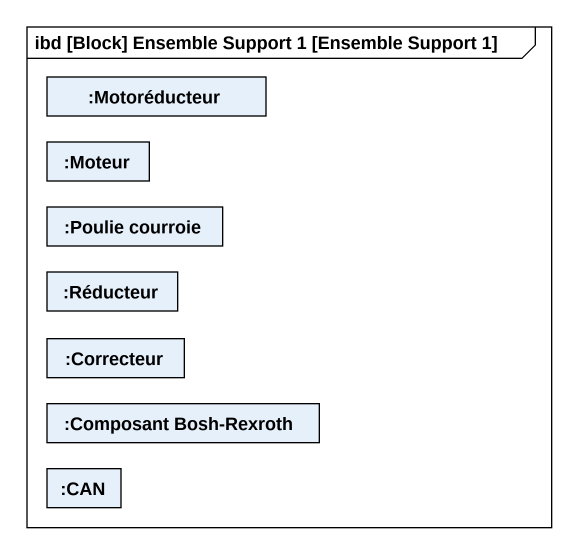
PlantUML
@startuml
mainframe ibd [Block] Ensemble Support 1 [Ensemble Support 1]
rectangle ":Motoréducteur" as Motoréducteur
rectangle ":Moteur" as Moteur
rectangle ":Poulie courroie" as Poulie_courroie
rectangle ":Réducteur" as Réducteur
rectangle ":Correcteur" as Correcteur
rectangle ":Composant Bosh-Rexroth" as Composant_Bosh_Rexroth
rectangle ":CAN" as CAN
@enduml
